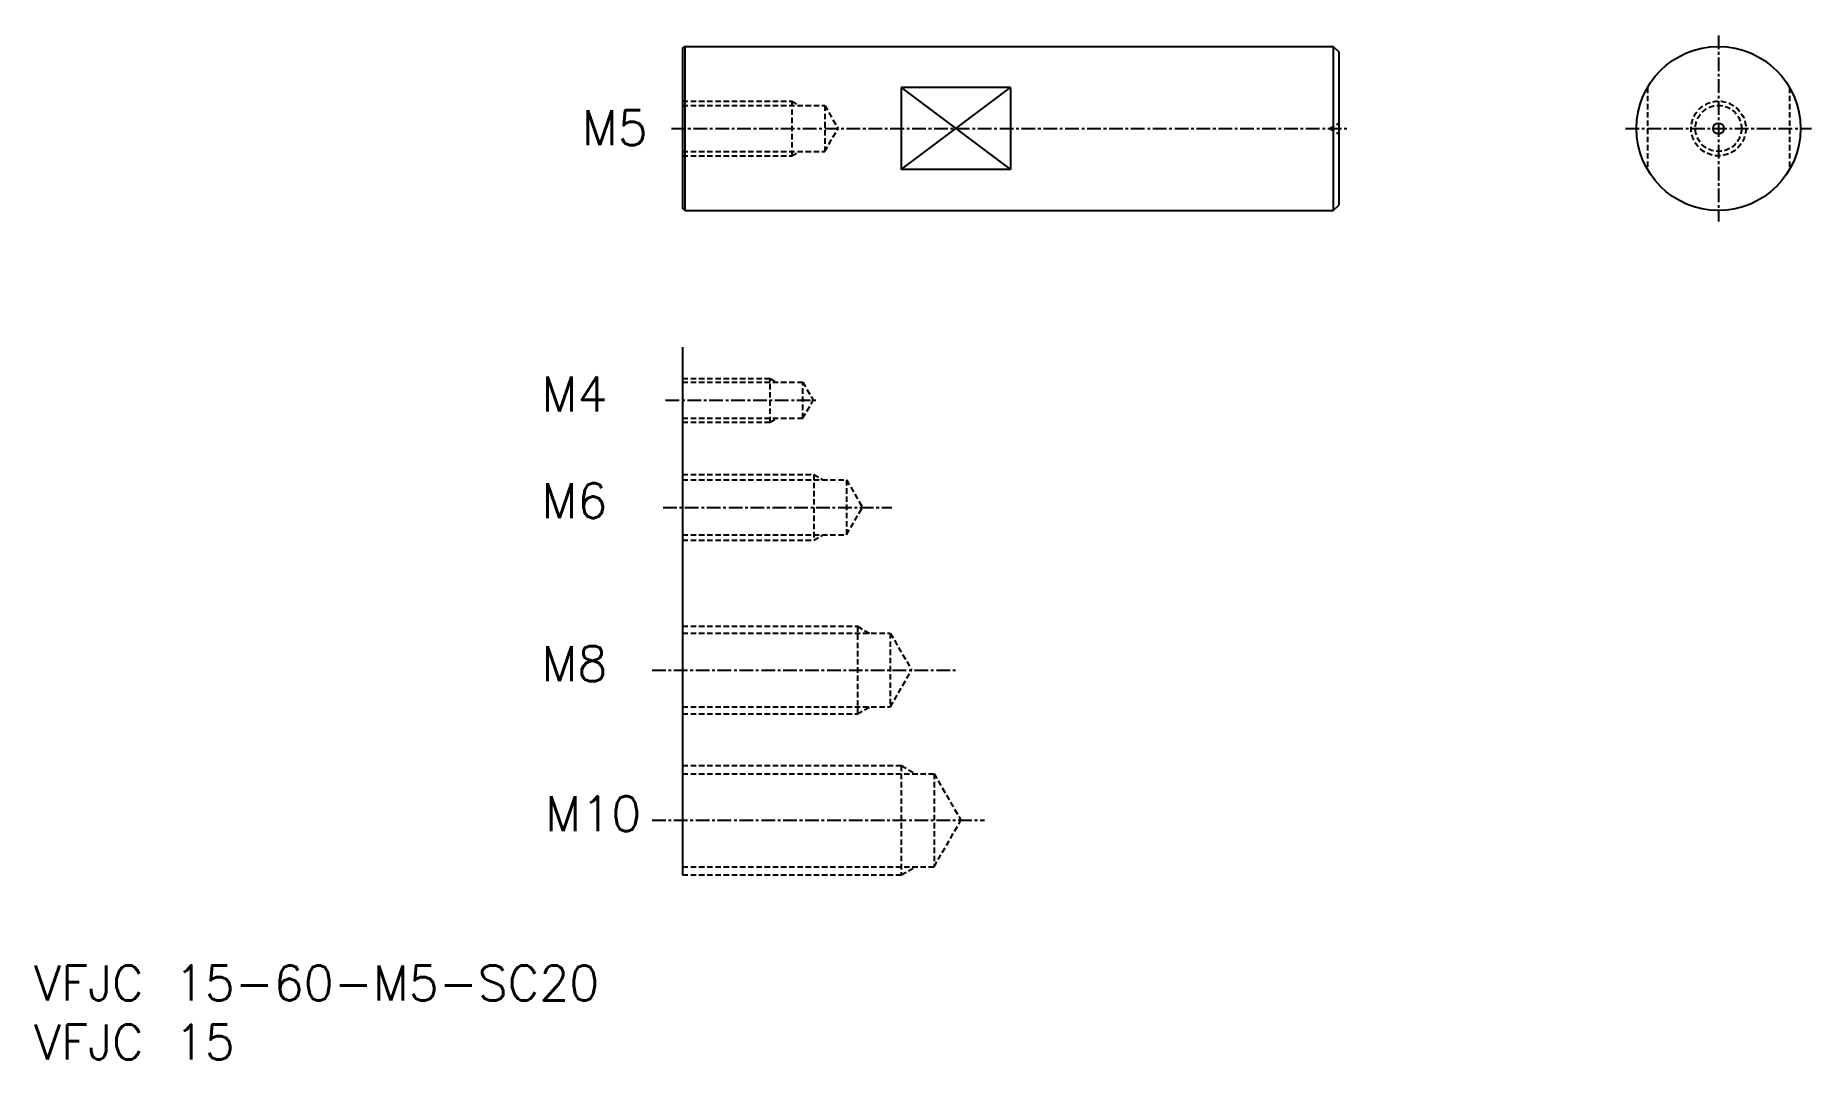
# Model space of a CAD drawing. Extents: x 680 to 842, y -139 to -46.
import ezdxf

# ---------------------------------------------------------------- set-up
doc = ezdxf.new("R2010")
doc.units = 0
doc.linetypes.add('CENTER', pattern=[2, 1.25, -0.25, 0.25, -0.25])
doc.linetypes.add('DASHED', pattern=[0.75, 0.5, -0.25])
doc.layers.get('0').update_dxf_attribs({"linetype": 'CONTINUOUS'})
doc.layers.add('CENTER', color=1, linetype='CENTER')
doc.styles.get("Standard").update_dxf_attribs({"font": 'txt.shx'})

msp = doc.modelspace()

# ---------------------------------------------------------------- linework, layer by layer
at = {"color": 7, "linetype": 'CONTINUOUS'}
for p, q in [((739.11, -46.92), (739.31, -46.72)), ((739.11, -46.92), (739.11, -61.52)), ((739.31, -46.72), (798.61, -46.72)), ((739.31, -46.72), (739.31, -61.72)), ((798.61, -46.72), (798.61, -61.72)), ((798.61, -46.72), (799.11, -47.22)), ((799.11, -47.22), (799.11, -61.22)), ((759.11, -50.48), (759.11, -57.96)), ((769.11, -50.48), (759.11, -50.48)), ((769.11, -50.48), (769.11, -57.96)), ((769.11, -57.96), (759.11, -57.96)), ((739.31, -61.72), (739.11, -61.52)), ((798.61, -61.72), (799.11, -61.22)), ((739.31, -61.72), (798.61, -61.72)), ((739.11, -74.22), (739.11, -122.49))]:
    msp.add_line(p, q, dxfattribs=at)
at = {"color": 3, "linetype": 'DASHED'}
for p, q in [((739.11, -51.72), (749.11, -51.72)), ((749.11, -51.72), (749.11, -56.72)), ((749.11, -51.72), (749.72, -52.07)), ((827.33, -50.48), (827.33, -57.96)), ((840.33, -50.48), (840.33, -57.96)), ((739.11, -52.12), (752.11, -52.12)), ((752.11, -52.12), (752.11, -56.32)), ((752.11, -52.12), (753.33, -54.22)), ((752.11, -56.32), (753.33, -54.22)), ((798.25, -54.22), (799.11, -53.72)), ((798.25, -54.22), (799.11, -54.72)), ((739.11, -56.32), (752.11, -56.32)), ((739.11, -56.72), (749.11, -56.72)), ((749.11, -56.72), (749.72, -56.37)), ((739.11, -77.08), (747.11, -77.08)), ((739.11, -77.43), (750.11, -77.43)), ((747.11, -81.08), (747.11, -77.08)), ((747.11, -77.08), (747.72, -77.43)), ((750.11, -77.43), (751.07, -79.08)), ((750.11, -80.73), (750.11, -77.43)), ((750.11, -80.73), (751.07, -79.08)), ((739.11, -80.73), (750.11, -80.73)), ((739.11, -81.08), (747.11, -81.08)), ((747.11, -81.08), (747.72, -80.73)), ((739.11, -85.87), (751.11, -85.87)), ((751.11, -85.87), (751.11, -91.87)), ((751.11, -85.87), (751.98, -86.37)), ((739.11, -86.37), (754.11, -86.37)), ((754.11, -86.37), (754.11, -91.37)), ((754.11, -86.37), (755.56, -88.87)), ((754.11, -91.37), (755.56, -88.87)), ((739.11, -91.37), (754.11, -91.37)), ((739.11, -91.87), (751.11, -91.87)), ((751.11, -91.87), (751.98, -91.37)), ((739.11, -99.75), (755.11, -99.75)), ((739.11, -100.38), (758.11, -100.38)), ((755.11, -99.75), (755.11, -107.75)), ((755.11, -99.75), (756.2, -100.38)), ((758.11, -100.38), (760.06, -103.75)), ((758.11, -100.38), (758.11, -107.13)), ((758.11, -107.13), (760.06, -103.75)), ((739.11, -107.13), (758.11, -107.13)), ((755.11, -107.75), (756.2, -107.13)), ((739.11, -107.75), (755.11, -107.75)), ((739.11, -112.49), (759.11, -112.49)), ((739.11, -113.24), (762.11, -113.24)), ((759.11, -112.49), (760.41, -113.24)), ((759.11, -112.49), (759.11, -122.49)), ((762.11, -113.24), (764.57, -117.49)), ((762.11, -113.24), (762.11, -121.74)), ((762.11, -121.74), (764.57, -117.49)), ((739.11, -121.74), (762.11, -121.74)), ((759.11, -122.49), (760.41, -121.74)), ((739.11, -122.49), (759.11, -122.49))]:
    msp.add_line(p, q, dxfattribs=at)
at = {"color": 3, "linetype": 'CONTINUOUS'}
for p, q in [((759.11, -57.96), (769.11, -50.48)), ((759.11, -50.48), (769.11, -57.96))]:
    msp.add_line(p, q, dxfattribs=at)
for p, q in [((799.11, -51.22), (799.11, -51.22)), ((799.11, -54.22), (799.11, -54.22)), ((799.11, -54.22), (799.11, -54.22))]:
    msp.add_line(p, q)
at = {"color": 7, "linetype": 'CONTINUOUS'}
for radius in [7.5, 0.5]:
    msp.add_circle((833.83, -54.22), radius, dxfattribs=at)
at = {"color": 3, "linetype": 'DASHED'}
for radius in [2.5, 2.1]:
    msp.add_circle((833.83, -54.22), radius, dxfattribs=at)
at = {"layer": 'CENTER', "color": 1, "linetype": 'CENTER'}
for p, q in [((833.83, -45.72), (833.83, -62.72)), ((738.11, -54.22), (800.11, -54.22)), ((825.33, -54.22), (842.33, -54.22)), ((737.56, -79.08), (751.51, -79.08)), ((737.33, -88.87), (758.26, -88.87)), ((736.32, -103.75), (764.23, -103.75)), ((736.32, -117.49), (766.73, -117.49))]:
    msp.add_line(p, q, dxfattribs=at)

# ---------------------------------------------------------------- texts
at = {"color": 7, "linetype": 'CONTINUOUS'}
for s, p in [('M5', (729.89, -55.75)), ('M4', (726.21, -80.1)), ('M6', (726.21, -89.87)), ('M8', (726.21, -104.76)), ('M10', (726.56, -118.49)), ('VFJC 15-60-M5-SC20', (679.82, -133.96)), ('VFJC 15', (679.82, -139.37))]:
    msp.add_text(s, height=3.2, dxfattribs=at).set_placement(p)

doc.saveas('drawing.dxf')
